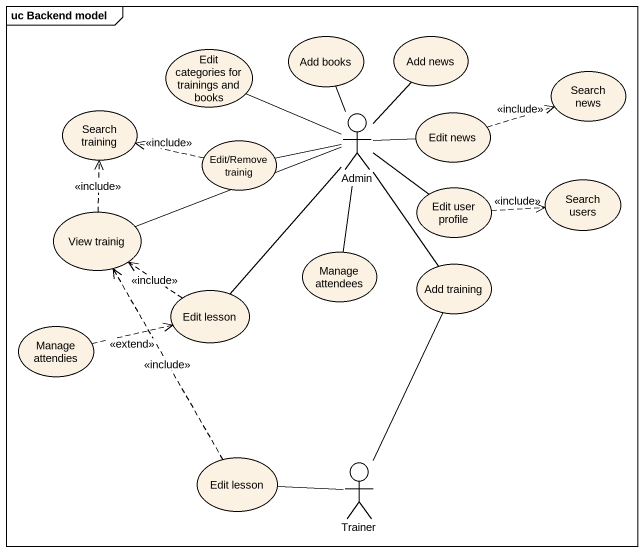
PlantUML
@startuml
mainframe uc Backend model
usecase "Edit categories for trainings and books" as Edit_categories_for
usecase "Add books" as Add_books
usecase "Add news" as Add_news
usecase "Search news" as Search_news
usecase "Search training" as Search_training
actor Admin
usecase "Edit news" as Edit_news
usecase "Edit/Remove trainig" as Edit_Remove_trainig
usecase "View trainig" as View_trainig
usecase "Edit user profile" as Edit_user_profile
usecase "Search users" as Search_users
usecase "Manage attendees" as Manage_attendees
usecase "Edit lesson" as Edit_lesson
usecase "Add training" as Add_training
usecase "Manage attendies" as Manage_attendies
usecase "Edit lesson" as Edit_lesson_2
actor Trainer
Admin -left- Edit_categories_for
Admin -up- Add_books
Admin -up- Add_news
Admin -right- Edit_news
Admin -left- Edit_Remove_trainig
Admin -left- View_trainig
Admin -right- Edit_user_profile
Admin -- Manage_attendees
Admin -- Edit_lesson
Admin -- Add_training
Edit_news .right.> Search_news : <<include>>
Edit_Remove_trainig .left.> Search_training : <<include>>
View_trainig .up.> Search_training : <<include>>
Edit_user_profile .right.> Search_users : <<include>>
Edit_lesson .up.> View_trainig : <<include>>
Manage_attendies .right.> Edit_lesson : <<extend>>
Edit_lesson_2 .up.> View_trainig : <<include>>
Trainer -up- Add_training
Trainer -left- Edit_lesson_2
@enduml
